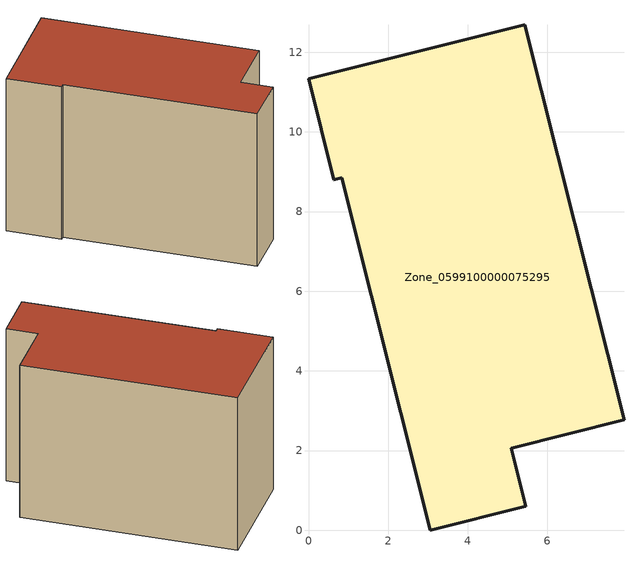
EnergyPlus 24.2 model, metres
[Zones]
Zone_0599100000075295
 floor ground (C_G): 0.83,8.85 0.64,8.8 0,11.33 5.43,12.69 7.92,2.77 5.09,2.06 5.45,0.6 3.05,0 z0
 wall outside (C_F): 3.05,0 5.45,0.6 5.09,2.06 7.92,2.77 5.43,12.69 0,11.33 0.64,8.8 0.83,8.85 3.05,0 z0:7.96
 roof outside (C_R): 0.83,8.85 3.05,0 5.45,0.6 5.09,2.06 7.92,2.77 5.43,12.69 0,11.33 0.64,8.8 z7.96
[BUILDING]
Pand.0599100000075295: North Axis=0; Terrain=City; Loads Convergence Tolerance Value=0.04; Temperature Convergence Tolerance Value=0.4; Solar Distribution=FullExterior; Maximum Number of Warmup Days=25; Minimum Number of Warmup Days=1
[Site:Location]
Rotterdam.The.Hague.AP_ZH_NLD Design_Conditions: Latitude=51.96; Longitude=4.45; Time Zone=1; Elevation=-4.5
[SITE:GROUNDTEMPERATURE:BUILDINGSURFACE]
18, 18, 18, 18, 18, 18, 18, 18, 18, 18, 18, 18
[MATERIAL] Thermal Absorptance=0.9; Solar Absorptance=0.7; Visible Absorptance=0.7
Name | Roughness | Thickness | Conductivity | Density | Specific Heat
G.TI.1975-1991 | MediumSmooth | 0.15 | 0.288461 | 540 | 1210
F.TI.1975-1991 | Rough | 0.3 | 0.230769 | 1920 | 840
R.TI.1975-1991 | MediumRough | 0.2 | 0.153846 | 1500 | 1000
[CONSTRUCTION]
C_G: G.TI.1975-1991
C_F: F.TI.1975-1991
C_R: R.TI.1975-1991
[ZONE]
Zone_0599100000075295: Type=1; Multiplier=1; Ceiling Height=Autocalculate; Volume=Autocalculate; Floor Area=autocalculate; Part of Total Floor Area=Yes
[ZONEINFILTRATION:DESIGNFLOWRATE]
Infil_Zone_0599100000075295: Zone or ZoneList or Space or SpaceList=Zone_0599100000075295; Schedule=AlwaysOn; Design Flow Rate Calculation Method=Flow/Area; Flow Rate per Floor Area=0.003; Constant Term Coefficient=1; Temperature Term Coefficient=0; Velocity Term Coefficient=0; Velocity Squared Term Coefficient=0
[HVACTEMPLATE:ZONE:IDEALLOADSAIRSYSTEM]
Zone_0599100000075295: Maximum Heating Supply Air Temperature=50; Minimum Cooling Supply Air Temperature=13; Maximum Heating Supply Air Humidity Ratio=0.0156; Minimum Cooling Supply Air Humidity Ratio=0.0077; Heating Limit=NoLimit; Cooling Limit=NoLimit; Dehumidification Control Type=ConstantSensibleHeatRatio; Cooling Sensible Heat Ratio=0.7; Dehumidification Setpoint=60; Humidification Control Type=None; Humidification Setpoint=30; Outdoor Air Method=None; Outdoor Air Flow Rate per Person=0.00944; Outdoor Air Flow Rate per Zone Floor Area=0; Outdoor Air Flow Rate per Zone=0; Demand Controlled Ventilation Type=None; Outdoor Air Economizer Type=NoEconomizer; Heat Recovery Type=None; Sensible Heat Recovery Effectiveness=0.7; Latent Heat Recovery Effectiveness=0.65
[ZONECONTROL:THERMOSTAT]
ThermostatControl_Zone_0599100000075295: Zone or ZoneList=Zone_0599100000075295; Control Type Schedule=DualSetpointControlType; Control 1=Thermostat_Zone_0599100000075295; Temperature Difference Between Cutout And Setpoint=0
[THERMOSTATSETPOINT:DUALSETPOINT]
Thermostat_Zone_0599100000075295: Heating Setpoint Temperature Schedule=HeatingSetpoint_Zone_0599100000075295; Cooling Setpoint Temperature Schedule=CoolingSetpoint_Zone_0599100000075295
[SCHEDULE:COMPACT]
HeatingSetpoint_Zone_0599100000075295: Through: 12/31, For: AllDays, Until: 24:00, 21
CoolingSetpoint_Zone_0599100000075295: Through: 12/31, For: AllDays, Until: 24:00, 24
DualSetpointControlType: Through: 12/31, For: AllDays, Until: 24:00, 4
AlwaysOn: Through: 12/31, For: AllDays, Until: 24:00, 1
